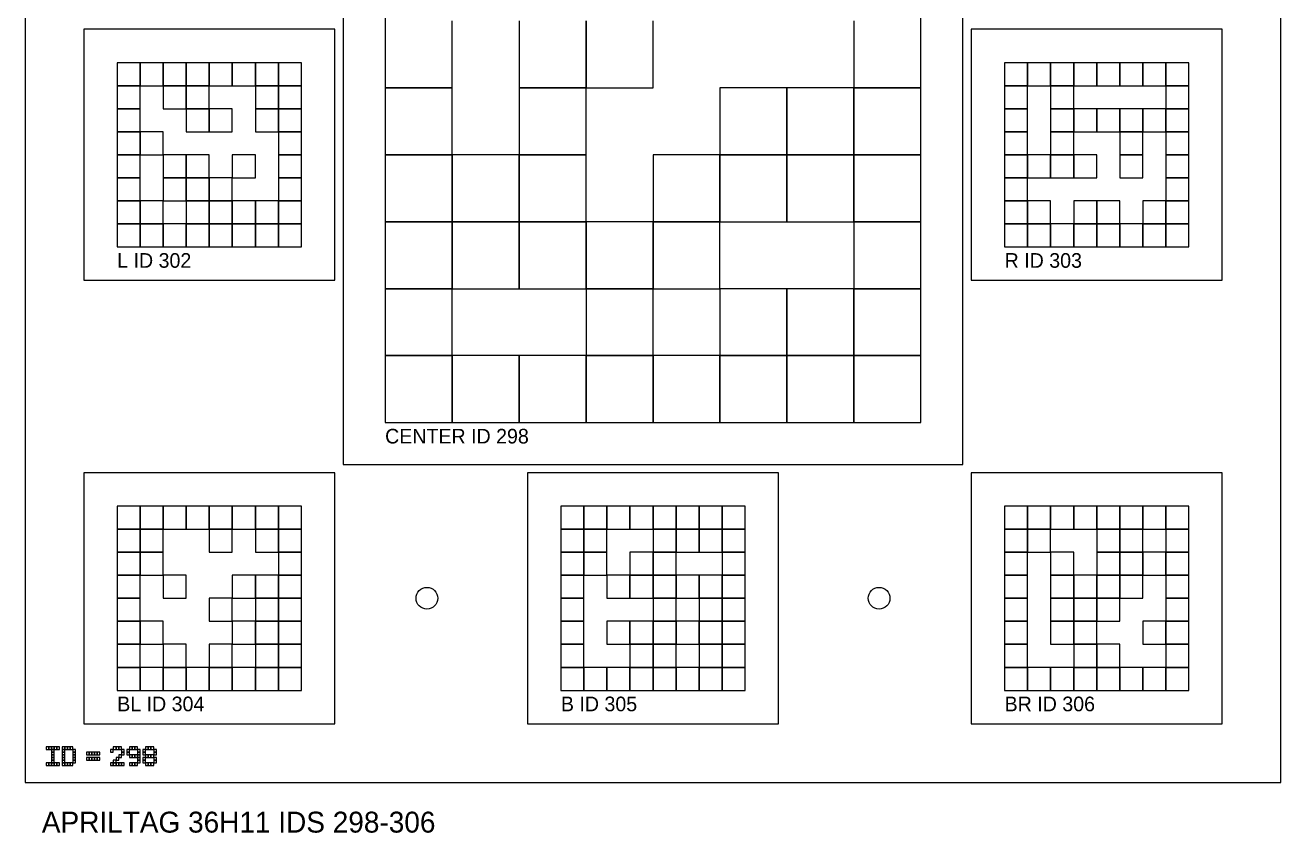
# Model space of a CAD drawing. Extents: x 0 to 300, y -12 to 300.
# Drawn here: x 0 to 300, y -12.1 to 181 of the extents above; entities that cross this region are included whole.
import ezdxf

# ---------------------------------------------------------------- set-up
doc = ezdxf.new("R2010")
doc.units = 0
for name, color, linetype in [('BLACK_POCKET', 7, 'CONTINUOUS'), ('BOARD_TEXT', 7, 'CONTINUOUS'), ('CUT', 7, 'CONTINUOUS'), ('LABEL', 3, 'CONTINUOUS'), ('MOUNT_HOLE', 6, 'CONTINUOUS'), ('QUIET_ZONE', 5, 'CONTINUOUS'), ('TAG_BOUNDARY', 8, 'CONTINUOUS')]:
    doc.layers.add(name, color=color, linetype=linetype)

msp = doc.modelspace()

# ---------------------------------------------------------------- linework, layer by layer
at = {"layer": 'BLACK_POCKET'}
for p, q in [((86, 182), (86, 166)), ((102, 166), (102, 182)), ((118, 182), (118, 166)), ((134, 166), (134, 182)), ((134, 182), (134, 166)), ((150, 166), (150, 182)), ((198, 182), (198, 166)), ((214, 166), (214, 182)), ((27.5, 172), (22, 172)), ((22, 172), (22, 166.5)), ((27.5, 166.5), (27.5, 172)), ((33, 172), (27.5, 172)), ((27.5, 172), (27.5, 166.5)), ((33, 166.5), (33, 172)), ((38.5, 172), (33, 172)), ((33, 172), (33, 166.5)), ((38.5, 166.5), (38.5, 172)), ((44, 172), (38.5, 172)), ((38.5, 172), (38.5, 166.5)), ((44, 166.5), (44, 172)), ((49.5, 172), (44, 172)), ((44, 172), (44, 166.5)), ((49.5, 166.5), (49.5, 172)), ((55, 172), (49.5, 172)), ((49.5, 172), (49.5, 166.5)), ((55, 166.5), (55, 172)), ((60.5, 172), (55, 172)), ((55, 172), (55, 166.5)), ((60.5, 166.5), (60.5, 172)), ((66, 172), (60.5, 172)), ((60.5, 172), (60.5, 166.5)), ((66, 166.5), (66, 172)), ((239.5, 172), (234, 172)), ((234, 172), (234, 166.5)), ((239.5, 166.5), (239.5, 172)), ((245, 172), (239.5, 172)), ((239.5, 172), (239.5, 166.5)), ((245, 166.5), (245, 172)), ((250.5, 172), (245, 172)), ((245, 172), (245, 166.5)), ((250.5, 166.5), (250.5, 172)), ((256, 172), (250.5, 172)), ((250.5, 172), (250.5, 166.5)), ((256, 166.5), (256, 172)), ((261.5, 172), (256, 172)), ((256, 172), (256, 166.5)), ((261.5, 166.5), (261.5, 172)), ((267, 172), (261.5, 172)), ((261.5, 172), (261.5, 166.5)), ((267, 166.5), (267, 172)), ((272.5, 172), (267, 172)), ((267, 172), (267, 166.5)), ((272.5, 166.5), (272.5, 172)), ((278, 172), (272.5, 172)), ((272.5, 172), (272.5, 166.5)), ((278, 166.5), (278, 172)), ((22, 166.5), (27.5, 166.5)), ((27.5, 166.5), (22, 166.5)), ((22, 166.5), (22, 161)), ((27.5, 166.5), (33, 166.5)), ((27.5, 161), (27.5, 166.5)), ((33, 166.5), (38.5, 166.5)), ((38.5, 166.5), (33, 166.5)), ((33, 166.5), (33, 161)), ((38.5, 166.5), (44, 166.5)), ((38.5, 161), (38.5, 166.5)), ((44, 166.5), (38.5, 166.5)), ((38.5, 166.5), (38.5, 161)), ((44, 166.5), (49.5, 166.5)), ((44, 161), (44, 166.5)), ((49.5, 166.5), (55, 166.5)), ((55, 166.5), (60.5, 166.5)), ((60.5, 166.5), (55, 166.5)), ((55, 166.5), (55, 161)), ((60.5, 166.5), (66, 166.5)), ((60.5, 161), (60.5, 166.5)), ((66, 166.5), (60.5, 166.5)), ((60.5, 166.5), (60.5, 161)), ((66, 161), (66, 166.5)), ((86, 166), (102, 166)), ((102, 166), (86, 166)), ((86, 166), (86, 150)), ((102, 150), (102, 166)), ((118, 166), (134, 166)), ((134, 166), (118, 166)), ((118, 166), (118, 150)), ((134, 166), (150, 166)), ((134, 150), (134, 166)), ((182, 166), (166, 166)), ((166, 166), (166, 150)), ((182, 150), (182, 166)), ((198, 166), (182, 166)), ((182, 166), (182, 150)), ((198, 166), (214, 166)), ((198, 150), (198, 166)), ((214, 166), (198, 166)), ((198, 166), (198, 150)), ((214, 150), (214, 166)), ((234, 166.5), (239.5, 166.5)), ((239.5, 166.5), (234, 166.5)), ((234, 166.5), (234, 161)), ((239.5, 166.5), (245, 166.5)), ((239.5, 161), (239.5, 166.5)), ((245, 166.5), (250.5, 166.5)), ((250.5, 166.5), (245, 166.5)), ((245, 166.5), (245, 161)), ((250.5, 166.5), (256, 166.5)), ((250.5, 161), (250.5, 166.5)), ((256, 166.5), (261.5, 166.5)), ((261.5, 166.5), (267, 166.5)), ((267, 166.5), (272.5, 166.5)), ((272.5, 166.5), (278, 166.5)), ((278, 166.5), (272.5, 166.5)), ((272.5, 166.5), (272.5, 161)), ((278, 161), (278, 166.5)), ((22, 161), (27.5, 161)), ((27.5, 161), (22, 161)), ((22, 161), (22, 155.5)), ((27.5, 155.5), (27.5, 161)), ((33, 161), (38.5, 161)), ((38.5, 161), (44, 161)), ((44, 161), (38.5, 161)), ((38.5, 161), (38.5, 155.5)), ((44, 155.5), (44, 161)), ((49.5, 161), (44, 161)), ((44, 161), (44, 155.5)), ((49.5, 155.5), (49.5, 161)), ((55, 161), (60.5, 161)), ((60.5, 161), (55, 161)), ((55, 161), (55, 155.5)), ((60.5, 161), (66, 161)), ((60.5, 155.5), (60.5, 161)), ((66, 161), (60.5, 161)), ((60.5, 161), (60.5, 155.5)), ((66, 155.5), (66, 161)), ((234, 161), (239.5, 161)), ((239.5, 161), (234, 161)), ((234, 161), (234, 155.5)), ((239.5, 155.5), (239.5, 161)), ((245, 161), (250.5, 161)), ((250.5, 161), (245, 161)), ((245, 161), (245, 155.5)), ((250.5, 155.5), (250.5, 161)), ((256, 161), (250.5, 161)), ((250.5, 161), (250.5, 155.5)), ((256, 155.5), (256, 161)), ((261.5, 161), (256, 161)), ((256, 161), (256, 155.5)), ((261.5, 155.5), (261.5, 161)), ((267, 161), (261.5, 161)), ((261.5, 161), (261.5, 155.5)), ((267, 155.5), (267, 161)), ((272.5, 161), (267, 161)), ((267, 161), (267, 155.5)), ((272.5, 161), (278, 161)), ((272.5, 155.5), (272.5, 161)), ((278, 161), (272.5, 161)), ((272.5, 161), (272.5, 155.5)), ((278, 155.5), (278, 161)), ((22, 155.5), (27.5, 155.5)), ((27.5, 155.5), (22, 155.5)), ((22, 155.5), (22, 150)), ((27.5, 150), (27.5, 155.5)), ((33, 155.5), (27.5, 155.5)), ((27.5, 155.5), (27.5, 150)), ((33, 150), (33, 155.5)), ((38.5, 155.5), (44, 155.5)), ((44, 155.5), (49.5, 155.5)), ((55, 155.5), (60.5, 155.5)), ((60.5, 155.5), (66, 155.5)), ((66, 155.5), (60.5, 155.5)), ((60.5, 155.5), (60.5, 150)), ((66, 150), (66, 155.5)), ((234, 155.5), (239.5, 155.5)), ((239.5, 155.5), (234, 155.5)), ((234, 155.5), (234, 150)), ((239.5, 150), (239.5, 155.5)), ((245, 155.5), (250.5, 155.5)), ((250.5, 155.5), (245, 155.5)), ((245, 155.5), (245, 150)), ((250.5, 155.5), (256, 155.5)), ((250.5, 150), (250.5, 155.5)), ((256, 155.5), (261.5, 155.5)), ((261.5, 155.5), (267, 155.5)), ((267, 155.5), (261.5, 155.5)), ((261.5, 155.5), (261.5, 150)), ((267, 155.5), (272.5, 155.5)), ((267, 150), (267, 155.5)), ((272.5, 155.5), (278, 155.5)), ((278, 155.5), (272.5, 155.5)), ((272.5, 155.5), (272.5, 150)), ((278, 150), (278, 155.5)), ((22, 150), (27.5, 150)), ((27.5, 150), (22, 150)), ((22, 150), (22, 144.5)), ((27.5, 150), (33, 150)), ((27.5, 144.5), (27.5, 150)), ((38.5, 150), (33, 150)), ((33, 150), (33, 144.5)), ((38.5, 144.5), (38.5, 150)), ((44, 150), (38.5, 150)), ((38.5, 150), (38.5, 144.5)), ((44, 144.5), (44, 150)), ((55, 150), (49.5, 150)), ((49.5, 150), (49.5, 144.5)), ((55, 144.5), (55, 150)), ((60.5, 150), (66, 150)), ((66, 150), (60.5, 150)), ((60.5, 150), (60.5, 144.5)), ((66, 144.5), (66, 150)), ((86, 150), (102, 150)), ((102, 150), (86, 150)), ((86, 150), (86, 134)), ((102, 134), (102, 150)), ((118, 150), (102, 150)), ((102, 150), (102, 134)), ((118, 150), (134, 150)), ((118, 134), (118, 150)), ((134, 150), (118, 150)), ((118, 150), (118, 134)), ((134, 134), (134, 150)), ((166, 150), (150, 150)), ((150, 150), (150, 134)), ((166, 150), (182, 150)), ((166, 134), (166, 150)), ((182, 150), (166, 150)), ((166, 150), (166, 134)), ((182, 150), (198, 150)), ((182, 134), (182, 150)), ((198, 150), (182, 150)), ((182, 150), (182, 134)), ((198, 150), (214, 150)), ((198, 134), (198, 150)), ((214, 150), (198, 150)), ((198, 150), (198, 134)), ((214, 134), (214, 150)), ((234, 150), (239.5, 150)), ((239.5, 150), (234, 150)), ((234, 150), (234, 144.5)), ((239.5, 144.5), (239.5, 150)), ((245, 150), (239.5, 150)), ((239.5, 150), (239.5, 144.5)), ((245, 150), (250.5, 150)), ((245, 144.5), (245, 150)), ((250.5, 150), (245, 150)), ((245, 150), (245, 144.5)), ((250.5, 144.5), (250.5, 150)), ((256, 150), (250.5, 150)), ((250.5, 150), (250.5, 144.5)), ((256, 144.5), (256, 150)), ((261.5, 150), (267, 150)), ((267, 150), (261.5, 150)), ((261.5, 150), (261.5, 144.5)), ((267, 144.5), (267, 150)), ((272.5, 150), (278, 150)), ((278, 150), (272.5, 150)), ((272.5, 150), (272.5, 144.5)), ((278, 144.5), (278, 150)), ((22, 144.5), (27.5, 144.5)), ((27.5, 144.5), (22, 144.5)), ((22, 144.5), (22, 139)), ((27.5, 139), (27.5, 144.5)), ((33, 144.5), (38.5, 144.5)), ((38.5, 144.5), (33, 144.5)), ((33, 144.5), (33, 139)), ((38.5, 144.5), (44, 144.5)), ((38.5, 139), (38.5, 144.5)), ((44, 144.5), (38.5, 144.5)), ((38.5, 144.5), (38.5, 139)), ((44, 139), (44, 144.5)), ((49.5, 144.5), (44, 144.5)), ((44, 144.5), (44, 139)), ((49.5, 144.5), (55, 144.5)), ((49.5, 139), (49.5, 144.5)), ((60.5, 144.5), (66, 144.5)), ((66, 144.5), (60.5, 144.5)), ((60.5, 144.5), (60.5, 139)), ((66, 139), (66, 144.5)), ((234, 144.5), (239.5, 144.5)), ((239.5, 144.5), (234, 144.5)), ((234, 144.5), (234, 139)), ((239.5, 144.5), (245, 144.5)), ((239.5, 139), (239.5, 144.5)), ((245, 144.5), (250.5, 144.5)), ((250.5, 144.5), (256, 144.5)), ((261.5, 144.5), (267, 144.5)), ((272.5, 144.5), (278, 144.5)), ((278, 144.5), (272.5, 144.5)), ((272.5, 144.5), (272.5, 139)), ((278, 139), (278, 144.5)), ((22, 139), (27.5, 139)), ((27.5, 139), (22, 139)), ((22, 139), (22, 133.5)), ((27.5, 133.5), (27.5, 139)), ((33, 139), (27.5, 139)), ((27.5, 139), (27.5, 133.5)), ((33, 139), (38.5, 139)), ((33, 133.5), (33, 139)), ((38.5, 139), (44, 139)), ((44, 139), (38.5, 139)), ((38.5, 139), (38.5, 133.5)), ((44, 139), (49.5, 139)), ((44, 133.5), (44, 139)), ((49.5, 139), (44, 139)), ((44, 139), (44, 133.5)), ((49.5, 133.5), (49.5, 139)), ((55, 139), (49.5, 139)), ((49.5, 139), (49.5, 133.5)), ((55, 133.5), (55, 139)), ((60.5, 139), (55, 139)), ((55, 139), (55, 133.5)), ((60.5, 139), (66, 139)), ((60.5, 133.5), (60.5, 139)), ((66, 139), (60.5, 139)), ((60.5, 139), (60.5, 133.5)), ((66, 133.5), (66, 139)), ((234, 139), (239.5, 139)), ((239.5, 139), (234, 139)), ((234, 139), (234, 133.5)), ((239.5, 133.5), (239.5, 139)), ((245, 139), (239.5, 139)), ((239.5, 139), (239.5, 133.5)), ((245, 133.5), (245, 139)), ((256, 139), (250.5, 139)), ((250.5, 139), (250.5, 133.5)), ((256, 133.5), (256, 139)), ((261.5, 139), (256, 139)), ((256, 139), (256, 133.5)), ((261.5, 133.5), (261.5, 139)), ((272.5, 139), (267, 139)), ((267, 139), (267, 133.5)), ((272.5, 139), (278, 139)), ((272.5, 133.5), (272.5, 139)), ((278, 139), (272.5, 139)), ((272.5, 139), (272.5, 133.5)), ((278, 133.5), (278, 139)), ((22, 133.5), (27.5, 133.5)), ((27.5, 133.5), (22, 133.5)), ((22, 133.5), (22, 128)), ((27.5, 133.5), (33, 133.5)), ((27.5, 128), (27.5, 133.5)), ((33, 133.5), (27.5, 133.5)), ((27.5, 133.5), (27.5, 128)), ((33, 128), (33, 133.5)), ((38.5, 133.5), (33, 133.5)), ((33, 133.5), (33, 128)), ((38.5, 133.5), (44, 133.5)), ((38.5, 128), (38.5, 133.5)), ((44, 133.5), (38.5, 133.5)), ((38.5, 133.5), (38.5, 128)), ((44, 133.5), (49.5, 133.5)), ((44, 128), (44, 133.5)), ((49.5, 133.5), (44, 133.5)), ((44, 133.5), (44, 128)), ((49.5, 133.5), (55, 133.5)), ((49.5, 128), (49.5, 133.5)), ((55, 133.5), (49.5, 133.5)), ((49.5, 133.5), (49.5, 128)), ((55, 133.5), (60.5, 133.5)), ((55, 128), (55, 133.5)), ((60.5, 133.5), (55, 133.5)), ((55, 133.5), (55, 128)), ((60.5, 133.5), (66, 133.5)), ((60.5, 128), (60.5, 133.5)), ((66, 133.5), (60.5, 133.5)), ((60.5, 133.5), (60.5, 128)), ((66, 128), (66, 133.5)), ((86, 134), (102, 134)), ((102, 134), (86, 134)), ((86, 134), (86, 118)), ((102, 134), (118, 134)), ((102, 118), (102, 134)), ((118, 134), (102, 134)), ((102, 134), (102, 118)), ((118, 134), (134, 134)), ((118, 118), (118, 134)), ((134, 134), (118, 134)), ((118, 134), (118, 118)), ((134, 118), (134, 134)), ((150, 134), (134, 134)), ((134, 134), (134, 118)), ((150, 134), (166, 134)), ((150, 118), (150, 134)), ((166, 134), (150, 134)), ((150, 134), (150, 118)), ((166, 134), (182, 134)), ((166, 118), (166, 134)), ((182, 134), (198, 134)), ((198, 134), (214, 134)), ((214, 134), (198, 134)), ((198, 134), (198, 118)), ((214, 118), (214, 134)), ((234, 133.5), (239.5, 133.5)), ((239.5, 133.5), (234, 133.5)), ((234, 133.5), (234, 128)), ((239.5, 133.5), (245, 133.5)), ((239.5, 128), (239.5, 133.5)), ((245, 133.5), (239.5, 133.5)), ((239.5, 133.5), (239.5, 128)), ((245, 128), (245, 133.5)), ((250.5, 133.5), (245, 133.5)), ((245, 133.5), (245, 128)), ((250.5, 133.5), (256, 133.5)), ((250.5, 128), (250.5, 133.5)), ((256, 133.5), (250.5, 133.5)), ((250.5, 133.5), (250.5, 128)), ((256, 133.5), (261.5, 133.5)), ((256, 128), (256, 133.5)), ((261.5, 133.5), (256, 133.5)), ((256, 133.5), (256, 128)), ((261.5, 128), (261.5, 133.5)), ((267, 133.5), (261.5, 133.5)), ((261.5, 133.5), (261.5, 128)), ((267, 133.5), (272.5, 133.5)), ((267, 128), (267, 133.5)), ((272.5, 133.5), (267, 133.5)), ((267, 133.5), (267, 128)), ((272.5, 133.5), (278, 133.5)), ((272.5, 128), (272.5, 133.5)), ((278, 133.5), (272.5, 133.5)), ((272.5, 133.5), (272.5, 128)), ((278, 128), (278, 133.5)), ((22, 128), (27.5, 128)), ((27.5, 128), (33, 128)), ((33, 128), (38.5, 128)), ((38.5, 128), (44, 128)), ((44, 128), (49.5, 128)), ((49.5, 128), (55, 128)), ((55, 128), (60.5, 128)), ((60.5, 128), (66, 128)), ((234, 128), (239.5, 128)), ((239.5, 128), (245, 128)), ((245, 128), (250.5, 128)), ((250.5, 128), (256, 128)), ((256, 128), (261.5, 128)), ((261.5, 128), (267, 128)), ((267, 128), (272.5, 128)), ((272.5, 128), (278, 128)), ((86, 118), (102, 118)), ((102, 118), (86, 118)), ((86, 118), (86, 102)), ((102, 118), (118, 118)), ((102, 102), (102, 118)), ((118, 118), (134, 118)), ((134, 118), (150, 118)), ((150, 118), (134, 118)), ((134, 118), (134, 102)), ((150, 118), (166, 118)), ((150, 102), (150, 118)), ((182, 118), (166, 118)), ((166, 118), (166, 102)), ((182, 102), (182, 118)), ((198, 118), (182, 118)), ((182, 118), (182, 102)), ((198, 118), (214, 118)), ((198, 102), (198, 118)), ((214, 118), (198, 118)), ((198, 118), (198, 102)), ((214, 102), (214, 118)), ((86, 102), (102, 102)), ((102, 102), (86, 102)), ((86, 102), (86, 86)), ((102, 86), (102, 102)), ((118, 102), (102, 102)), ((102, 102), (102, 86)), ((118, 86), (118, 102)), ((134, 102), (118, 102)), ((118, 102), (118, 86)), ((134, 102), (150, 102)), ((134, 86), (134, 102)), ((150, 102), (134, 102)), ((134, 102), (134, 86)), ((150, 86), (150, 102)), ((166, 102), (150, 102)), ((150, 102), (150, 86)), ((166, 102), (182, 102)), ((166, 86), (166, 102)), ((182, 102), (166, 102)), ((166, 102), (166, 86)), ((182, 102), (198, 102)), ((182, 86), (182, 102)), ((198, 102), (182, 102)), ((182, 102), (182, 86)), ((198, 102), (214, 102)), ((198, 86), (198, 102)), ((214, 102), (198, 102)), ((198, 102), (198, 86)), ((214, 86), (214, 102)), ((86, 86), (102, 86)), ((102, 86), (118, 86)), ((118, 86), (134, 86)), ((134, 86), (150, 86)), ((150, 86), (166, 86)), ((166, 86), (182, 86)), ((182, 86), (198, 86)), ((198, 86), (214, 86)), ((27.5, 66), (22, 66)), ((22, 66), (22, 60.5)), ((27.5, 60.5), (27.5, 66)), ((33, 66), (27.5, 66)), ((27.5, 66), (27.5, 60.5)), ((33, 60.5), (33, 66)), ((38.5, 66), (33, 66)), ((33, 66), (33, 60.5)), ((38.5, 60.5), (38.5, 66)), ((44, 66), (38.5, 66)), ((38.5, 66), (38.5, 60.5)), ((44, 60.5), (44, 66)), ((49.5, 66), (44, 66)), ((44, 66), (44, 60.5)), ((49.5, 60.5), (49.5, 66)), ((55, 66), (49.5, 66)), ((49.5, 66), (49.5, 60.5)), ((55, 60.5), (55, 66)), ((60.5, 66), (55, 66)), ((55, 66), (55, 60.5)), ((60.5, 60.5), (60.5, 66)), ((66, 66), (60.5, 66)), ((60.5, 66), (60.5, 60.5)), ((66, 60.5), (66, 66)), ((133.5, 66), (128, 66)), ((128, 66), (128, 60.5)), ((133.5, 60.5), (133.5, 66)), ((139, 66), (133.5, 66)), ((133.5, 66), (133.5, 60.5)), ((139, 60.5), (139, 66)), ((144.5, 66), (139, 66)), ((139, 66), (139, 60.5)), ((144.5, 60.5), (144.5, 66)), ((150, 66), (144.5, 66)), ((144.5, 66), (144.5, 60.5)), ((150, 60.5), (150, 66)), ((155.5, 66), (150, 66)), ((150, 66), (150, 60.5)), ((155.5, 60.5), (155.5, 66)), ((161, 66), (155.5, 66)), ((155.5, 66), (155.5, 60.5)), ((161, 60.5), (161, 66)), ((166.5, 66), (161, 66)), ((161, 66), (161, 60.5)), ((166.5, 60.5), (166.5, 66)), ((172, 66), (166.5, 66)), ((166.5, 66), (166.5, 60.5)), ((172, 60.5), (172, 66)), ((239.5, 66), (234, 66)), ((234, 66), (234, 60.5)), ((239.5, 60.5), (239.5, 66)), ((245, 66), (239.5, 66)), ((239.5, 66), (239.5, 60.5)), ((245, 60.5), (245, 66)), ((250.5, 66), (245, 66)), ((245, 66), (245, 60.5)), ((250.5, 60.5), (250.5, 66)), ((256, 66), (250.5, 66)), ((250.5, 66), (250.5, 60.5)), ((256, 60.5), (256, 66)), ((261.5, 66), (256, 66)), ((256, 66), (256, 60.5)), ((261.5, 60.5), (261.5, 66)), ((267, 66), (261.5, 66)), ((261.5, 66), (261.5, 60.5)), ((267, 60.5), (267, 66)), ((272.5, 66), (267, 66)), ((267, 66), (267, 60.5)), ((272.5, 60.5), (272.5, 66)), ((278, 66), (272.5, 66)), ((272.5, 66), (272.5, 60.5)), ((278, 60.5), (278, 66)), ((22, 60.5), (27.5, 60.5)), ((27.5, 60.5), (22, 60.5)), ((22, 60.5), (22, 55)), ((27.5, 60.5), (33, 60.5)), ((27.5, 55), (27.5, 60.5)), ((33, 60.5), (27.5, 60.5)), ((27.5, 60.5), (27.5, 55)), ((33, 60.5), (38.5, 60.5)), ((33, 55), (33, 60.5)), ((38.5, 60.5), (44, 60.5)), ((44, 60.5), (49.5, 60.5)), ((49.5, 60.5), (44, 60.5)), ((44, 60.5), (44, 55)), ((49.5, 60.5), (55, 60.5)), ((49.5, 55), (49.5, 60.5)), ((55, 60.5), (60.5, 60.5)), ((60.5, 60.5), (55, 60.5)), ((55, 60.5), (55, 55)), ((60.5, 60.5), (66, 60.5)), ((60.5, 55), (60.5, 60.5)), ((66, 60.5), (60.5, 60.5)), ((60.5, 60.5), (60.5, 55)), ((66, 55), (66, 60.5)), ((128, 60.5), (133.5, 60.5)), ((133.5, 60.5), (128, 60.5)), ((128, 60.5), (128, 55)), ((133.5, 60.5), (139, 60.5)), ((133.5, 55), (133.5, 60.5)), ((139, 60.5), (133.5, 60.5)), ((133.5, 60.5), (133.5, 55)), ((139, 60.5), (144.5, 60.5)), ((139, 55), (139, 60.5)), ((144.5, 60.5), (150, 60.5)), ((150, 60.5), (155.5, 60.5)), ((155.5, 60.5), (150, 60.5)), ((150, 60.5), (150, 55)), ((155.5, 60.5), (161, 60.5)), ((155.5, 55), (155.5, 60.5)), ((161, 60.5), (155.5, 60.5)), ((155.5, 60.5), (155.5, 55)), ((161, 60.5), (166.5, 60.5)), ((161, 55), (161, 60.5)), ((166.5, 60.5), (161, 60.5)), ((161, 60.5), (161, 55)), ((166.5, 60.5), (172, 60.5)), ((166.5, 55), (166.5, 60.5)), ((172, 60.5), (166.5, 60.5)), ((166.5, 60.5), (166.5, 55)), ((172, 55), (172, 60.5)), ((234, 60.5), (239.5, 60.5)), ((239.5, 60.5), (234, 60.5)), ((234, 60.5), (234, 55)), ((239.5, 60.5), (245, 60.5)), ((239.5, 55), (239.5, 60.5)), ((245, 60.5), (239.5, 60.5)), ((239.5, 60.5), (239.5, 55)), ((245, 60.5), (250.5, 60.5)), ((245, 55), (245, 60.5)), ((250.5, 60.5), (256, 60.5)), ((256, 60.5), (261.5, 60.5)), ((261.5, 60.5), (256, 60.5)), ((256, 60.5), (256, 55)), ((261.5, 60.5), (267, 60.5)), ((261.5, 55), (261.5, 60.5)), ((267, 60.5), (261.5, 60.5)), ((261.5, 60.5), (261.5, 55)), ((267, 60.5), (272.5, 60.5)), ((267, 55), (267, 60.5)), ((272.5, 60.5), (278, 60.5)), ((278, 60.5), (272.5, 60.5)), ((272.5, 60.5), (272.5, 55)), ((278, 55), (278, 60.5)), ((22, 55), (27.5, 55)), ((27.5, 55), (22, 55)), ((22, 55), (22, 49.5)), ((27.5, 55), (33, 55)), ((27.5, 49.5), (27.5, 55)), ((33, 55), (27.5, 55)), ((27.5, 55), (27.5, 49.5)), ((33, 49.5), (33, 55)), ((44, 55), (49.5, 55)), ((55, 55), (60.5, 55)), ((60.5, 55), (66, 55)), ((66, 55), (60.5, 55)), ((60.5, 55), (60.5, 49.5)), ((66, 49.5), (66, 55)), ((128, 55), (133.5, 55)), ((133.5, 55), (128, 55)), ((128, 55), (128, 49.5)), ((133.5, 55), (139, 55)), ((133.5, 49.5), (133.5, 55)), ((139, 55), (133.5, 55)), ((133.5, 55), (133.5, 49.5)), ((139, 49.5), (139, 55)), ((150, 55), (144.5, 55)), ((144.5, 55), (144.5, 49.5)), ((150, 55), (155.5, 55)), ((150, 49.5), (150, 55)), ((155.5, 55), (150, 55)), ((150, 55), (150, 49.5)), ((155.5, 55), (161, 55)), ((155.5, 49.5), (155.5, 55)), ((161, 55), (166.5, 55)), ((166.5, 55), (172, 55)), ((172, 55), (166.5, 55)), ((166.5, 55), (166.5, 49.5)), ((172, 49.5), (172, 55)), ((234, 55), (239.5, 55)), ((239.5, 55), (234, 55)), ((234, 55), (234, 49.5)), ((239.5, 55), (245, 55)), ((239.5, 49.5), (239.5, 55)), ((250.5, 55), (245, 55)), ((245, 55), (245, 49.5)), ((250.5, 49.5), (250.5, 55)), ((256, 55), (261.5, 55)), ((261.5, 55), (256, 55)), ((256, 55), (256, 49.5)), ((261.5, 55), (267, 55)), ((261.5, 49.5), (261.5, 55)), ((267, 55), (261.5, 55)), ((261.5, 55), (261.5, 49.5)), ((267, 49.5), (267, 55)), ((272.5, 55), (267, 55)), ((267, 55), (267, 49.5)), ((272.5, 55), (278, 55)), ((272.5, 49.5), (272.5, 55)), ((278, 55), (272.5, 55)), ((272.5, 55), (272.5, 49.5)), ((278, 49.5), (278, 55)), ((22, 49.5), (27.5, 49.5)), ((27.5, 49.5), (22, 49.5)), ((22, 49.5), (22, 44)), ((27.5, 49.5), (33, 49.5)), ((27.5, 44), (27.5, 49.5)), ((38.5, 49.5), (33, 49.5)), ((33, 49.5), (33, 44)), ((38.5, 44), (38.5, 49.5)), ((55, 49.5), (49.5, 49.5)), ((49.5, 49.5), (49.5, 44)), ((55, 44), (55, 49.5)), ((60.5, 49.5), (55, 49.5)), ((55, 49.5), (55, 44)), ((60.5, 49.5), (66, 49.5)), ((60.5, 44), (60.5, 49.5)), ((66, 49.5), (60.5, 49.5)), ((60.5, 49.5), (60.5, 44)), ((66, 44), (66, 49.5)), ((128, 49.5), (133.5, 49.5)), ((133.5, 49.5), (128, 49.5)), ((128, 49.5), (128, 44)), ((133.5, 49.5), (139, 49.5)), ((133.5, 44), (133.5, 49.5)), ((144.5, 49.5), (139, 49.5)), ((139, 49.5), (139, 44)), ((144.5, 49.5), (150, 49.5)), ((144.5, 44), (144.5, 49.5)), ((150, 49.5), (144.5, 49.5)), ((144.5, 49.5), (144.5, 44)), ((150, 49.5), (155.5, 49.5)), ((150, 44), (150, 49.5)), ((155.5, 49.5), (150, 49.5)), ((150, 49.5), (150, 44)), ((155.5, 44), (155.5, 49.5)), ((161, 49.5), (155.5, 49.5)), ((155.5, 49.5), (155.5, 44)), ((161, 44), (161, 49.5)), ((166.5, 49.5), (161, 49.5)), ((161, 49.5), (161, 44)), ((166.5, 49.5), (172, 49.5)), ((166.5, 44), (166.5, 49.5)), ((172, 49.5), (166.5, 49.5)), ((166.5, 49.5), (166.5, 44)), ((172, 44), (172, 49.5)), ((234, 49.5), (239.5, 49.5)), ((239.5, 49.5), (234, 49.5)), ((234, 49.5), (234, 44)), ((239.5, 44), (239.5, 49.5)), ((245, 49.5), (250.5, 49.5)), ((250.5, 49.5), (245, 49.5)), ((245, 49.5), (245, 44)), ((250.5, 44), (250.5, 49.5)), ((256, 49.5), (250.5, 49.5)), ((250.5, 49.5), (250.5, 44)), ((256, 49.5), (261.5, 49.5)), ((256, 44), (256, 49.5)), ((261.5, 49.5), (256, 49.5)), ((256, 49.5), (256, 44)), ((261.5, 49.5), (267, 49.5)), ((261.5, 44), (261.5, 49.5)), ((267, 49.5), (261.5, 49.5)), ((261.5, 49.5), (261.5, 44)), ((267, 49.5), (272.5, 49.5)), ((267, 44), (267, 49.5)), ((272.5, 49.5), (278, 49.5)), ((278, 49.5), (272.5, 49.5)), ((272.5, 49.5), (272.5, 44)), ((278, 44), (278, 49.5)), ((22, 44), (27.5, 44)), ((27.5, 44), (22, 44)), ((22, 44), (22, 38.5)), ((27.5, 38.5), (27.5, 44)), ((33, 44), (38.5, 44)), ((49.5, 44), (44, 44)), ((44, 44), (44, 38.5)), ((49.5, 44), (55, 44)), ((49.5, 38.5), (49.5, 44)), ((55, 44), (60.5, 44)), ((60.5, 44), (55, 44)), ((55, 44), (55, 38.5)), ((60.5, 44), (66, 44)), ((60.5, 38.5), (60.5, 44)), ((66, 44), (60.5, 44)), ((60.5, 44), (60.5, 38.5)), ((66, 38.5), (66, 44)), ((128, 44), (133.5, 44)), ((133.5, 44), (128, 44)), ((128, 44), (128, 38.5)), ((133.5, 38.5), (133.5, 44)), ((139, 44), (144.5, 44)), ((144.5, 44), (150, 44)), ((150, 44), (155.5, 44)), ((155.5, 44), (150, 44)), ((150, 44), (150, 38.5)), ((155.5, 44), (161, 44)), ((155.5, 38.5), (155.5, 44)), ((161, 44), (166.5, 44)), ((166.5, 44), (161, 44)), ((161, 44), (161, 38.5)), ((166.5, 44), (172, 44)), ((166.5, 38.5), (166.5, 44)), ((172, 44), (166.5, 44)), ((166.5, 44), (166.5, 38.5)), ((172, 38.5), (172, 44)), ((234, 44), (239.5, 44)), ((239.5, 44), (234, 44)), ((234, 44), (234, 38.5)), ((239.5, 38.5), (239.5, 44)), ((245, 44), (250.5, 44)), ((250.5, 44), (245, 44)), ((245, 44), (245, 38.5)), ((250.5, 44), (256, 44)), ((250.5, 38.5), (250.5, 44)), ((256, 44), (250.5, 44)), ((250.5, 44), (250.5, 38.5)), ((256, 44), (261.5, 44)), ((256, 38.5), (256, 44)), ((261.5, 44), (256, 44)), ((256, 44), (256, 38.5)), ((261.5, 44), (267, 44)), ((261.5, 38.5), (261.5, 44)), ((272.5, 44), (278, 44)), ((278, 44), (272.5, 44)), ((272.5, 44), (272.5, 38.5)), ((278, 38.5), (278, 44)), ((22, 38.5), (27.5, 38.5)), ((27.5, 38.5), (22, 38.5)), ((22, 38.5), (22, 33)), ((27.5, 33), (27.5, 38.5)), ((33, 38.5), (27.5, 38.5)), ((27.5, 38.5), (27.5, 33)), ((33, 33), (33, 38.5)), ((44, 38.5), (49.5, 38.5)), ((55, 38.5), (49.5, 38.5)), ((49.5, 38.5), (49.5, 33)), ((55, 38.5), (60.5, 38.5)), ((55, 33), (55, 38.5)), ((60.5, 38.5), (55, 38.5)), ((55, 38.5), (55, 33)), ((60.5, 38.5), (66, 38.5)), ((60.5, 33), (60.5, 38.5)), ((66, 38.5), (60.5, 38.5)), ((60.5, 38.5), (60.5, 33)), ((66, 33), (66, 38.5)), ((128, 38.5), (133.5, 38.5)), ((133.5, 38.5), (128, 38.5)), ((128, 38.5), (128, 33)), ((133.5, 33), (133.5, 38.5)), ((144.5, 38.5), (139, 38.5)), ((139, 38.5), (139, 33)), ((144.5, 33), (144.5, 38.5)), ((150, 38.5), (144.5, 38.5)), ((144.5, 38.5), (144.5, 33)), ((150, 38.5), (155.5, 38.5)), ((150, 33), (150, 38.5)), ((155.5, 38.5), (150, 38.5)), ((150, 38.5), (150, 33)), ((155.5, 33), (155.5, 38.5)), ((161, 38.5), (155.5, 38.5)), ((155.5, 38.5), (155.5, 33)), ((161, 38.5), (166.5, 38.5)), ((161, 33), (161, 38.5)), ((166.5, 38.5), (161, 38.5)), ((161, 38.5), (161, 33)), ((166.5, 38.5), (172, 38.5)), ((166.5, 33), (166.5, 38.5)), ((172, 38.5), (166.5, 38.5)), ((166.5, 38.5), (166.5, 33)), ((172, 33), (172, 38.5)), ((234, 38.5), (239.5, 38.5)), ((239.5, 38.5), (234, 38.5)), ((234, 38.5), (234, 33)), ((239.5, 33), (239.5, 38.5)), ((245, 38.5), (250.5, 38.5)), ((250.5, 38.5), (245, 38.5)), ((245, 38.5), (245, 33)), ((250.5, 38.5), (256, 38.5)), ((250.5, 33), (250.5, 38.5)), ((256, 38.5), (250.5, 38.5)), ((250.5, 38.5), (250.5, 33)), ((256, 38.5), (261.5, 38.5)), ((256, 33), (256, 38.5)), ((272.5, 38.5), (267, 38.5)), ((267, 38.5), (267, 33)), ((272.5, 38.5), (278, 38.5)), ((272.5, 33), (272.5, 38.5)), ((278, 38.5), (272.5, 38.5)), ((272.5, 38.5), (272.5, 33)), ((278, 33), (278, 38.5)), ((22, 33), (27.5, 33)), ((27.5, 33), (22, 33)), ((22, 33), (22, 27.5)), ((27.5, 33), (33, 33)), ((27.5, 27.5), (27.5, 33)), ((38.5, 33), (33, 33)), ((33, 33), (33, 27.5)), ((38.5, 27.5), (38.5, 33)), ((49.5, 33), (44, 33)), ((44, 33), (44, 27.5)), ((49.5, 33), (55, 33)), ((49.5, 27.5), (49.5, 33)), ((55, 33), (60.5, 33)), ((60.5, 33), (55, 33)), ((55, 33), (55, 27.5)), ((60.5, 33), (66, 33)), ((60.5, 27.5), (60.5, 33)), ((66, 33), (60.5, 33)), ((60.5, 33), (60.5, 27.5)), ((66, 27.5), (66, 33)), ((128, 33), (133.5, 33)), ((133.5, 33), (128, 33)), ((128, 33), (128, 27.5)), ((133.5, 27.5), (133.5, 33)), ((139, 33), (144.5, 33)), ((144.5, 33), (150, 33)), ((150, 33), (144.5, 33)), ((144.5, 33), (144.5, 27.5)), ((150, 33), (155.5, 33)), ((150, 27.5), (150, 33)), ((155.5, 33), (150, 33)), ((150, 33), (150, 27.5)), ((155.5, 33), (161, 33)), ((155.5, 27.5), (155.5, 33)), ((161, 33), (166.5, 33)), ((166.5, 33), (161, 33)), ((161, 33), (161, 27.5)), ((166.5, 33), (172, 33)), ((166.5, 27.5), (166.5, 33)), ((172, 33), (166.5, 33)), ((166.5, 33), (166.5, 27.5)), ((172, 27.5), (172, 33)), ((234, 33), (239.5, 33)), ((239.5, 33), (234, 33)), ((234, 33), (234, 27.5)), ((239.5, 27.5), (239.5, 33)), ((245, 33), (250.5, 33)), ((250.5, 33), (256, 33)), ((256, 33), (250.5, 33)), ((250.5, 33), (250.5, 27.5)), ((256, 27.5), (256, 33)), ((261.5, 33), (256, 33)), ((256, 33), (256, 27.5)), ((261.5, 27.5), (261.5, 33)), ((267, 33), (272.5, 33)), ((272.5, 33), (278, 33)), ((278, 33), (272.5, 33)), ((272.5, 33), (272.5, 27.5)), ((278, 27.5), (278, 33)), ((22, 27.5), (27.5, 27.5)), ((27.5, 27.5), (22, 27.5)), ((22, 27.5), (22, 22)), ((27.5, 22), (27.5, 27.5)), ((33, 27.5), (27.5, 27.5)), ((27.5, 27.5), (27.5, 22)), ((33, 27.5), (38.5, 27.5)), ((33, 22), (33, 27.5)), ((38.5, 27.5), (33, 27.5)), ((33, 27.5), (33, 22)), ((38.5, 22), (38.5, 27.5)), ((44, 27.5), (38.5, 27.5)), ((38.5, 27.5), (38.5, 22)), ((44, 27.5), (49.5, 27.5)), ((44, 22), (44, 27.5)), ((49.5, 27.5), (44, 27.5)), ((44, 27.5), (44, 22)), ((49.5, 22), (49.5, 27.5)), ((55, 27.5), (49.5, 27.5)), ((49.5, 27.5), (49.5, 22)), ((55, 27.5), (60.5, 27.5)), ((55, 22), (55, 27.5)), ((60.5, 27.5), (55, 27.5)), ((55, 27.5), (55, 22)), ((60.5, 27.5), (66, 27.5)), ((60.5, 22), (60.5, 27.5)), ((66, 27.5), (60.5, 27.5)), ((60.5, 27.5), (60.5, 22)), ((66, 22), (66, 27.5)), ((128, 27.5), (133.5, 27.5)), ((133.5, 27.5), (128, 27.5)), ((128, 27.5), (128, 22)), ((133.5, 22), (133.5, 27.5)), ((139, 27.5), (133.5, 27.5)), ((133.5, 27.5), (133.5, 22)), ((139, 22), (139, 27.5)), ((144.5, 27.5), (139, 27.5)), ((139, 27.5), (139, 22)), ((144.5, 27.5), (150, 27.5)), ((144.5, 22), (144.5, 27.5)), ((150, 27.5), (144.5, 27.5)), ((144.5, 27.5), (144.5, 22)), ((150, 27.5), (155.5, 27.5)), ((150, 22), (150, 27.5)), ((155.5, 27.5), (150, 27.5)), ((150, 27.5), (150, 22)), ((155.5, 22), (155.5, 27.5)), ((161, 27.5), (155.5, 27.5)), ((155.5, 27.5), (155.5, 22)), ((161, 27.5), (166.5, 27.5)), ((161, 22), (161, 27.5)), ((166.5, 27.5), (161, 27.5)), ((161, 27.5), (161, 22)), ((166.5, 27.5), (172, 27.5)), ((166.5, 22), (166.5, 27.5)), ((172, 27.5), (166.5, 27.5)), ((166.5, 27.5), (166.5, 22)), ((172, 22), (172, 27.5)), ((234, 27.5), (239.5, 27.5)), ((239.5, 27.5), (234, 27.5)), ((234, 27.5), (234, 22)), ((239.5, 22), (239.5, 27.5)), ((245, 27.5), (239.5, 27.5)), ((239.5, 27.5), (239.5, 22)), ((245, 22), (245, 27.5)), ((250.5, 27.5), (245, 27.5)), ((245, 27.5), (245, 22)), ((250.5, 27.5), (256, 27.5)), ((250.5, 22), (250.5, 27.5)), ((256, 27.5), (250.5, 27.5)), ((250.5, 27.5), (250.5, 22)), ((256, 27.5), (261.5, 27.5)), ((256, 22), (256, 27.5)), ((261.5, 27.5), (256, 27.5)), ((256, 27.5), (256, 22)), ((261.5, 22), (261.5, 27.5)), ((267, 27.5), (261.5, 27.5)), ((261.5, 27.5), (261.5, 22)), ((267, 22), (267, 27.5)), ((272.5, 27.5), (267, 27.5)), ((267, 27.5), (267, 22)), ((272.5, 27.5), (278, 27.5)), ((272.5, 22), (272.5, 27.5)), ((278, 27.5), (272.5, 27.5)), ((272.5, 27.5), (272.5, 22)), ((278, 22), (278, 27.5)), ((22, 22), (27.5, 22)), ((27.5, 22), (33, 22)), ((33, 22), (38.5, 22)), ((38.5, 22), (44, 22)), ((44, 22), (49.5, 22)), ((49.5, 22), (55, 22)), ((55, 22), (60.5, 22)), ((60.5, 22), (66, 22)), ((128, 22), (133.5, 22)), ((133.5, 22), (139, 22)), ((139, 22), (144.5, 22)), ((144.5, 22), (150, 22)), ((150, 22), (155.5, 22)), ((155.5, 22), (161, 22)), ((161, 22), (166.5, 22)), ((166.5, 22), (172, 22)), ((234, 22), (239.5, 22)), ((239.5, 22), (245, 22)), ((245, 22), (250.5, 22)), ((250.5, 22), (256, 22)), ((256, 22), (261.5, 22)), ((261.5, 22), (267, 22)), ((267, 22), (272.5, 22)), ((272.5, 22), (278, 22))]:
    msp.add_line(p, q, dxfattribs=at)
at = {"layer": 'BOARD_TEXT'}
for p, q in [((5.642857, 8.5), (5, 8.5)), ((5, 8.5), (5, 7.857143)), ((5, 7.857143), (5.642857, 7.857143)), ((5.642857, 7.857143), (5.642857, 8.5)), ((6.285714, 8.5), (5.642857, 8.5)), ((5.642857, 8.5), (5.642857, 7.857143)), ((5.642857, 7.857143), (6.285714, 7.857143)), ((6.285714, 7.857143), (6.285714, 8.5)), ((6.928571, 8.5), (6.285714, 8.5)), ((6.285714, 8.5), (6.285714, 7.857143)), ((6.285714, 7.857143), (6.928571, 7.857143)), ((6.928571, 7.857143), (6.285714, 7.857143)), ((6.285714, 7.857143), (6.285714, 7.214286)), ((6.285714, 7.214286), (6.928571, 7.214286)), ((6.928571, 7.214286), (6.285714, 7.214286)), ((6.285714, 7.214286), (6.285714, 6.571429)), ((6.285714, 6.571429), (6.928571, 6.571429)), ((6.928571, 6.571429), (6.285714, 6.571429)), ((6.285714, 6.571429), (6.285714, 5.928571)), ((6.928571, 7.857143), (6.928571, 8.5)), ((7.571429, 8.5), (6.928571, 8.5)), ((6.928571, 8.5), (6.928571, 7.857143)), ((6.928571, 7.857143), (7.571429, 7.857143)), ((6.928571, 7.214286), (6.928571, 7.857143)), ((6.928571, 6.571429), (6.928571, 7.214286)), ((6.928571, 5.928571), (6.928571, 6.571429)), ((7.571429, 7.857143), (7.571429, 8.5)), ((8.214286, 8.5), (7.571429, 8.5)), ((7.571429, 8.5), (7.571429, 7.857143)), ((7.571429, 7.857143), (8.214286, 7.857143)), ((8.214286, 7.857143), (8.214286, 8.5)), ((9.5, 8.5), (8.857143, 8.5)), ((8.857143, 8.5), (8.857143, 7.857143)), ((8.857143, 7.857143), (9.5, 7.857143)), ((9.5, 7.857143), (8.857143, 7.857143)), ((8.857143, 7.857143), (8.857143, 7.214286)), ((8.857143, 7.214286), (9.5, 7.214286)), ((9.5, 7.214286), (8.857143, 7.214286)), ((8.857143, 7.214286), (8.857143, 6.571429)), ((8.857143, 6.571429), (9.5, 6.571429)), ((9.5, 6.571429), (8.857143, 6.571429)), ((8.857143, 6.571429), (8.857143, 5.928571)), ((9.5, 7.857143), (9.5, 8.5)), ((10.142857, 8.5), (9.5, 8.5)), ((9.5, 8.5), (9.5, 7.857143)), ((9.5, 7.857143), (10.142857, 7.857143)), ((9.5, 7.214286), (9.5, 7.857143)), ((9.5, 6.571429), (9.5, 7.214286)), ((9.5, 5.928571), (9.5, 6.571429)), ((10.142857, 7.857143), (10.142857, 8.5)), ((10.785714, 8.5), (10.142857, 8.5)), ((10.142857, 8.5), (10.142857, 7.857143)), ((10.142857, 7.857143), (10.785714, 7.857143)), ((10.785714, 7.857143), (10.785714, 8.5)), ((11.428571, 8.5), (10.785714, 8.5)), ((10.785714, 8.5), (10.785714, 7.857143)), ((10.785714, 7.857143), (11.428571, 7.857143)), ((11.428571, 7.857143), (11.428571, 8.5)), ((12.071429, 7.857143), (11.428571, 7.857143)), ((11.428571, 7.857143), (11.428571, 7.214286)), ((11.428571, 7.214286), (12.071429, 7.214286)), ((12.071429, 7.214286), (11.428571, 7.214286)), ((11.428571, 7.214286), (11.428571, 6.571429)), ((11.428571, 6.571429), (12.071429, 6.571429)), ((12.071429, 6.571429), (11.428571, 6.571429)), ((11.428571, 6.571429), (11.428571, 5.928571)), ((12.071429, 7.214286), (12.071429, 7.857143)), ((12.071429, 6.571429), (12.071429, 7.214286)), ((12.071429, 5.928571), (12.071429, 6.571429)), ((15.285714, 7.214286), (14.642857, 7.214286)), ((14.642857, 7.214286), (14.642857, 6.571429)), ((14.642857, 6.571429), (15.285714, 6.571429)), ((15.285714, 6.571429), (15.285714, 7.214286)), ((15.928571, 7.214286), (15.285714, 7.214286)), ((15.285714, 7.214286), (15.285714, 6.571429)), ((15.285714, 6.571429), (15.928571, 6.571429)), ((15.928571, 6.571429), (15.928571, 7.214286)), ((16.571429, 7.214286), (15.928571, 7.214286)), ((15.928571, 7.214286), (15.928571, 6.571429)), ((15.928571, 6.571429), (16.571429, 6.571429)), ((16.571429, 6.571429), (16.571429, 7.214286)), ((17.214286, 7.214286), (16.571429, 7.214286)), ((16.571429, 7.214286), (16.571429, 6.571429)), ((16.571429, 6.571429), (17.214286, 6.571429)), ((17.214286, 6.571429), (17.214286, 7.214286)), ((17.857143, 7.214286), (17.214286, 7.214286)), ((17.214286, 7.214286), (17.214286, 6.571429)), ((17.214286, 6.571429), (17.857143, 6.571429)), ((17.857143, 6.571429), (17.857143, 7.214286)), ((21.071429, 7.857143), (20.428571, 7.857143)), ((20.428571, 7.857143), (20.428571, 7.214286)), ((20.428571, 7.214286), (21.071429, 7.214286)), ((21.714286, 8.5), (21.071429, 8.5)), ((21.071429, 8.5), (21.071429, 7.857143)), ((21.071429, 7.857143), (21.714286, 7.857143)), ((21.071429, 7.214286), (21.071429, 7.857143)), ((21.714286, 7.857143), (21.714286, 8.5)), ((22.357143, 8.5), (21.714286, 8.5)), ((21.714286, 8.5), (21.714286, 7.857143)), ((21.714286, 7.857143), (22.357143, 7.857143)), ((22.357143, 7.857143), (22.357143, 8.5)), ((23, 8.5), (22.357143, 8.5)), ((22.357143, 8.5), (22.357143, 7.857143)), ((22.357143, 7.857143), (23, 7.857143)), ((23, 6.571429), (22.357143, 6.571429)), ((22.357143, 6.571429), (22.357143, 5.928571)), ((23, 7.857143), (23, 8.5)), ((23.642857, 7.857143), (23, 7.857143)), ((23, 7.857143), (23, 7.214286)), ((23, 7.214286), (23.642857, 7.214286)), ((23.642857, 7.214286), (23, 7.214286)), ((23, 7.214286), (23, 6.571429)), ((23, 6.571429), (23.642857, 6.571429)), ((23, 5.928571), (23, 6.571429)), ((23.642857, 7.214286), (23.642857, 7.857143)), ((23.642857, 6.571429), (23.642857, 7.214286)), ((24.928571, 7.857143), (24.285714, 7.857143)), ((24.285714, 7.857143), (24.285714, 7.214286)), ((24.285714, 7.214286), (24.928571, 7.214286)), ((24.928571, 7.214286), (24.285714, 7.214286)), ((24.285714, 7.214286), (24.285714, 6.571429)), ((24.285714, 6.571429), (24.928571, 6.571429)), ((25.571429, 8.5), (24.928571, 8.5)), ((24.928571, 8.5), (24.928571, 7.857143)), ((24.928571, 7.857143), (25.571429, 7.857143)), ((24.928571, 7.214286), (24.928571, 7.857143)), ((24.928571, 6.571429), (24.928571, 7.214286)), ((25.571429, 6.571429), (24.928571, 6.571429)), ((24.928571, 6.571429), (24.928571, 5.928571)), ((25.571429, 7.857143), (25.571429, 8.5)), ((26.214286, 8.5), (25.571429, 8.5)), ((25.571429, 8.5), (25.571429, 7.857143)), ((25.571429, 7.857143), (26.214286, 7.857143)), ((25.571429, 5.928571), (25.571429, 6.571429)), ((26.214286, 6.571429), (25.571429, 6.571429)), ((25.571429, 6.571429), (25.571429, 5.928571)), ((26.214286, 7.857143), (26.214286, 8.5)), ((26.857143, 8.5), (26.214286, 8.5)), ((26.214286, 8.5), (26.214286, 7.857143)), ((26.214286, 7.857143), (26.857143, 7.857143)), ((26.214286, 5.928571), (26.214286, 6.571429)), ((26.857143, 6.571429), (26.214286, 6.571429)), ((26.214286, 6.571429), (26.214286, 5.928571)), ((26.857143, 7.857143), (26.857143, 8.5)), ((27.5, 7.857143), (26.857143, 7.857143)), ((26.857143, 7.857143), (26.857143, 7.214286)), ((26.857143, 7.214286), (27.5, 7.214286)), ((27.5, 7.214286), (26.857143, 7.214286)), ((26.857143, 7.214286), (26.857143, 6.571429)), ((26.857143, 6.571429), (27.5, 6.571429)), ((26.857143, 5.928571), (26.857143, 6.571429)), ((27.5, 6.571429), (26.857143, 6.571429)), ((26.857143, 6.571429), (26.857143, 5.928571)), ((27.5, 7.214286), (27.5, 7.857143)), ((27.5, 6.571429), (27.5, 7.214286)), ((27.5, 5.928571), (27.5, 6.571429)), ((28.785714, 7.857143), (28.142857, 7.857143)), ((28.142857, 7.857143), (28.142857, 7.214286)), ((28.142857, 7.214286), (28.785714, 7.214286)), ((28.785714, 7.214286), (28.142857, 7.214286)), ((28.142857, 7.214286), (28.142857, 6.571429)), ((28.142857, 6.571429), (28.785714, 6.571429)), ((29.428571, 8.5), (28.785714, 8.5)), ((28.785714, 8.5), (28.785714, 7.857143)), ((28.785714, 7.857143), (29.428571, 7.857143)), ((28.785714, 7.214286), (28.785714, 7.857143)), ((28.785714, 6.571429), (28.785714, 7.214286)), ((29.428571, 6.571429), (28.785714, 6.571429)), ((28.785714, 6.571429), (28.785714, 5.928571)), ((29.428571, 7.857143), (29.428571, 8.5)), ((30.071429, 8.5), (29.428571, 8.5)), ((29.428571, 8.5), (29.428571, 7.857143)), ((29.428571, 7.857143), (30.071429, 7.857143)), ((29.428571, 5.928571), (29.428571, 6.571429)), ((30.071429, 6.571429), (29.428571, 6.571429)), ((29.428571, 6.571429), (29.428571, 5.928571)), ((30.071429, 7.857143), (30.071429, 8.5)), ((30.714286, 8.5), (30.071429, 8.5)), ((30.071429, 8.5), (30.071429, 7.857143)), ((30.071429, 7.857143), (30.714286, 7.857143)), ((30.071429, 5.928571), (30.071429, 6.571429)), ((30.714286, 6.571429), (30.071429, 6.571429)), ((30.071429, 6.571429), (30.071429, 5.928571)), ((30.714286, 7.857143), (30.714286, 8.5)), ((31.357143, 7.857143), (30.714286, 7.857143)), ((30.714286, 7.857143), (30.714286, 7.214286)), ((30.714286, 7.214286), (31.357143, 7.214286)), ((31.357143, 7.214286), (30.714286, 7.214286)), ((30.714286, 7.214286), (30.714286, 6.571429)), ((30.714286, 6.571429), (31.357143, 6.571429)), ((30.714286, 5.928571), (30.714286, 6.571429)), ((31.357143, 7.214286), (31.357143, 7.857143)), ((31.357143, 6.571429), (31.357143, 7.214286)), ((5.642857, 4.642857), (5, 4.642857)), ((5, 4.642857), (5, 4)), ((5, 4), (5.642857, 4)), ((5.642857, 4), (5.642857, 4.642857)), ((6.285714, 4.642857), (5.642857, 4.642857)), ((5.642857, 4.642857), (5.642857, 4)), ((5.642857, 4), (6.285714, 4)), ((6.285714, 5.928571), (6.928571, 5.928571)), ((6.928571, 5.928571), (6.285714, 5.928571)), ((6.285714, 5.928571), (6.285714, 5.285714)), ((6.285714, 5.285714), (6.928571, 5.285714)), ((6.928571, 5.285714), (6.285714, 5.285714)), ((6.285714, 5.285714), (6.285714, 4.642857)), ((6.285714, 4.642857), (6.928571, 4.642857)), ((6.285714, 4), (6.285714, 4.642857)), ((6.928571, 4.642857), (6.285714, 4.642857)), ((6.285714, 4.642857), (6.285714, 4)), ((6.285714, 4), (6.928571, 4)), ((6.928571, 5.285714), (6.928571, 5.928571)), ((6.928571, 4.642857), (6.928571, 5.285714)), ((6.928571, 4), (6.928571, 4.642857)), ((7.571429, 4.642857), (6.928571, 4.642857)), ((6.928571, 4.642857), (6.928571, 4)), ((6.928571, 4), (7.571429, 4)), ((7.571429, 4), (7.571429, 4.642857)), ((8.214286, 4.642857), (7.571429, 4.642857)), ((7.571429, 4.642857), (7.571429, 4)), ((7.571429, 4), (8.214286, 4)), ((8.214286, 4), (8.214286, 4.642857)), ((8.857143, 5.928571), (9.5, 5.928571)), ((9.5, 5.928571), (8.857143, 5.928571)), ((8.857143, 5.928571), (8.857143, 5.285714)), ((8.857143, 5.285714), (9.5, 5.285714)), ((9.5, 5.285714), (8.857143, 5.285714)), ((8.857143, 5.285714), (8.857143, 4.642857)), ((8.857143, 4.642857), (9.5, 4.642857)), ((9.5, 4.642857), (8.857143, 4.642857)), ((8.857143, 4.642857), (8.857143, 4)), ((8.857143, 4), (9.5, 4)), ((9.5, 5.285714), (9.5, 5.928571)), ((9.5, 4.642857), (9.5, 5.285714)), ((9.5, 4), (9.5, 4.642857)), ((10.142857, 4.642857), (9.5, 4.642857)), ((9.5, 4.642857), (9.5, 4)), ((9.5, 4), (10.142857, 4)), ((10.142857, 4), (10.142857, 4.642857)), ((10.785714, 4.642857), (10.142857, 4.642857)), ((10.142857, 4.642857), (10.142857, 4)), ((10.142857, 4), (10.785714, 4)), ((10.785714, 4), (10.785714, 4.642857)), ((11.428571, 4.642857), (10.785714, 4.642857)), ((10.785714, 4.642857), (10.785714, 4)), ((10.785714, 4), (11.428571, 4)), ((11.428571, 5.928571), (12.071429, 5.928571)), ((12.071429, 5.928571), (11.428571, 5.928571)), ((11.428571, 5.928571), (11.428571, 5.285714)), ((11.428571, 5.285714), (12.071429, 5.285714)), ((12.071429, 5.285714), (11.428571, 5.285714)), ((11.428571, 5.285714), (11.428571, 4.642857)), ((11.428571, 4.642857), (12.071429, 4.642857)), ((11.428571, 4), (11.428571, 4.642857)), ((12.071429, 5.285714), (12.071429, 5.928571)), ((12.071429, 4.642857), (12.071429, 5.285714)), ((15.285714, 5.928571), (14.642857, 5.928571)), ((14.642857, 5.928571), (14.642857, 5.285714)), ((14.642857, 5.285714), (15.285714, 5.285714)), ((15.285714, 5.285714), (15.285714, 5.928571)), ((15.928571, 5.928571), (15.285714, 5.928571)), ((15.285714, 5.928571), (15.285714, 5.285714)), ((15.285714, 5.285714), (15.928571, 5.285714)), ((15.928571, 5.285714), (15.928571, 5.928571)), ((16.571429, 5.928571), (15.928571, 5.928571)), ((15.928571, 5.928571), (15.928571, 5.285714)), ((15.928571, 5.285714), (16.571429, 5.285714)), ((16.571429, 5.285714), (16.571429, 5.928571)), ((17.214286, 5.928571), (16.571429, 5.928571)), ((16.571429, 5.928571), (16.571429, 5.285714)), ((16.571429, 5.285714), (17.214286, 5.285714)), ((17.214286, 5.285714), (17.214286, 5.928571)), ((17.857143, 5.928571), (17.214286, 5.928571)), ((17.214286, 5.928571), (17.214286, 5.285714)), ((17.214286, 5.285714), (17.857143, 5.285714)), ((17.857143, 5.285714), (17.857143, 5.928571)), ((21.071429, 4.642857), (20.428571, 4.642857)), ((20.428571, 4.642857), (20.428571, 4)), ((20.428571, 4), (21.071429, 4)), ((21.714286, 5.285714), (21.071429, 5.285714)), ((21.071429, 5.285714), (21.071429, 4.642857)), ((21.071429, 4.642857), (21.714286, 4.642857)), ((21.071429, 4), (21.071429, 4.642857)), ((21.714286, 4.642857), (21.071429, 4.642857)), ((21.071429, 4.642857), (21.071429, 4)), ((21.071429, 4), (21.714286, 4)), ((22.357143, 5.928571), (21.714286, 5.928571)), ((21.714286, 5.928571), (21.714286, 5.285714)), ((21.714286, 5.285714), (22.357143, 5.285714)), ((21.714286, 4.642857), (21.714286, 5.285714)), ((21.714286, 4), (21.714286, 4.642857)), ((22.357143, 4.642857), (21.714286, 4.642857)), ((21.714286, 4.642857), (21.714286, 4)), ((21.714286, 4), (22.357143, 4)), ((22.357143, 5.928571), (23, 5.928571)), ((22.357143, 5.285714), (22.357143, 5.928571)), ((22.357143, 4), (22.357143, 4.642857)), ((23, 4.642857), (22.357143, 4.642857)), ((22.357143, 4.642857), (22.357143, 4)), ((22.357143, 4), (23, 4)), ((23, 4), (23, 4.642857)), ((23.642857, 4.642857), (23, 4.642857)), ((23, 4.642857), (23, 4)), ((23, 4), (23.642857, 4)), ((23.642857, 4), (23.642857, 4.642857)), ((24.928571, 5.928571), (25.571429, 5.928571)), ((25.571429, 4.642857), (24.928571, 4.642857)), ((24.928571, 4.642857), (24.928571, 4)), ((24.928571, 4), (25.571429, 4)), ((25.571429, 5.928571), (26.214286, 5.928571)), ((25.571429, 4), (25.571429, 4.642857)), ((26.214286, 4.642857), (25.571429, 4.642857)), ((25.571429, 4.642857), (25.571429, 4)), ((25.571429, 4), (26.214286, 4)), ((26.214286, 5.928571), (26.857143, 5.928571)), ((26.214286, 4), (26.214286, 4.642857)), ((26.857143, 4.642857), (26.214286, 4.642857)), ((26.214286, 4.642857), (26.214286, 4)), ((26.214286, 4), (26.857143, 4)), ((26.857143, 5.928571), (27.5, 5.928571)), ((27.5, 5.928571), (26.857143, 5.928571)), ((26.857143, 5.928571), (26.857143, 5.285714)), ((26.857143, 5.285714), (27.5, 5.285714)), ((27.5, 5.285714), (26.857143, 5.285714)), ((26.857143, 5.285714), (26.857143, 4.642857)), ((26.857143, 4.642857), (27.5, 4.642857)), ((26.857143, 4), (26.857143, 4.642857)), ((27.5, 5.285714), (27.5, 5.928571)), ((27.5, 4.642857), (27.5, 5.285714)), ((28.785714, 5.928571), (28.142857, 5.928571)), ((28.142857, 5.928571), (28.142857, 5.285714)), ((28.142857, 5.285714), (28.785714, 5.285714)), ((28.785714, 5.285714), (28.142857, 5.285714)), ((28.142857, 5.285714), (28.142857, 4.642857)), ((28.142857, 4.642857), (28.785714, 4.642857)), ((28.785714, 5.928571), (29.428571, 5.928571)), ((28.785714, 5.285714), (28.785714, 5.928571)), ((28.785714, 4.642857), (28.785714, 5.285714)), ((29.428571, 4.642857), (28.785714, 4.642857)), ((28.785714, 4.642857), (28.785714, 4)), ((28.785714, 4), (29.428571, 4)), ((29.428571, 5.928571), (30.071429, 5.928571)), ((29.428571, 4), (29.428571, 4.642857)), ((30.071429, 4.642857), (29.428571, 4.642857)), ((29.428571, 4.642857), (29.428571, 4)), ((29.428571, 4), (30.071429, 4)), ((30.071429, 5.928571), (30.714286, 5.928571)), ((30.071429, 4), (30.071429, 4.642857)), ((30.714286, 4.642857), (30.071429, 4.642857)), ((30.071429, 4.642857), (30.071429, 4)), ((30.071429, 4), (30.714286, 4)), ((31.357143, 5.928571), (30.714286, 5.928571)), ((30.714286, 5.928571), (30.714286, 5.285714)), ((30.714286, 5.285714), (31.357143, 5.285714)), ((31.357143, 5.285714), (30.714286, 5.285714)), ((30.714286, 5.285714), (30.714286, 4.642857)), ((30.714286, 4.642857), (31.357143, 4.642857)), ((30.714286, 4), (30.714286, 4.642857)), ((31.357143, 5.285714), (31.357143, 5.928571)), ((31.357143, 4.642857), (31.357143, 5.285714))]:
    msp.add_line(p, q, dxfattribs=at)
at = {"layer": 'CUT'}
for p, q in [((0, 300), (0, 0)), ((300, 0), (300, 300)), ((0, 0), (300, 0))]:
    msp.add_line(p, q, dxfattribs=at)
at = {"layer": 'MOUNT_HOLE'}
for centre in [(96, 44), (204, 44)]:
    msp.add_circle(centre, 2.6, dxfattribs=at)
at = {"layer": 'QUIET_ZONE'}
for p, q in [((76, 224), (76, 76)), ((224, 76), (224, 224)), ((74, 180), (14, 180)), ((14, 180), (14, 120)), ((74, 120), (74, 180)), ((286, 180), (226, 180)), ((226, 180), (226, 120)), ((286, 120), (286, 180)), ((14, 120), (74, 120)), ((226, 120), (286, 120)), ((76, 76), (224, 76)), ((74, 74), (14, 74)), ((14, 74), (14, 14)), ((74, 14), (74, 74)), ((180, 74), (120, 74)), ((120, 74), (120, 14)), ((180, 14), (180, 74)), ((286, 74), (226, 74)), ((226, 74), (226, 14)), ((286, 14), (286, 74)), ((14, 14), (74, 14)), ((120, 14), (180, 14)), ((226, 14), (286, 14))]:
    msp.add_line(p, q, dxfattribs=at)
at = {"layer": 'TAG_BOUNDARY'}
for p, q in [((86, 214), (86, 86)), ((214, 86), (214, 214)), ((66, 172), (22, 172)), ((22, 172), (22, 128)), ((66, 128), (66, 172)), ((278, 172), (234, 172)), ((234, 172), (234, 128)), ((278, 128), (278, 172)), ((22, 128), (66, 128)), ((234, 128), (278, 128)), ((86, 86), (214, 86)), ((66, 66), (22, 66)), ((22, 66), (22, 22)), ((66, 22), (66, 66)), ((172, 66), (128, 66)), ((128, 66), (128, 22)), ((172, 22), (172, 66)), ((278, 66), (234, 66)), ((234, 66), (234, 22)), ((278, 22), (278, 66)), ((22, 22), (66, 22)), ((128, 22), (172, 22)), ((234, 22), (278, 22))]:
    msp.add_line(p, q, dxfattribs=at)

# ---------------------------------------------------------------- texts
at = {"layer": 'LABEL'}
for s, height, p in [('L ID 302', 3.5, (22, 123)), ('R ID 303', 3.5, (234, 123)), ('CENTER ID 298', 3.5, (86, 81)), ('BL ID 304', 3.5, (22, 17)), ('B ID 305', 3.5, (128, 17)), ('BR ID 306', 3.5, (234, 17)), ('APRILTAG 36H11 IDS 298-306', 5, (4, -12))]:
    msp.add_text(s, height=height, dxfattribs=at).set_placement(p)

doc.saveas('drawing.dxf')
